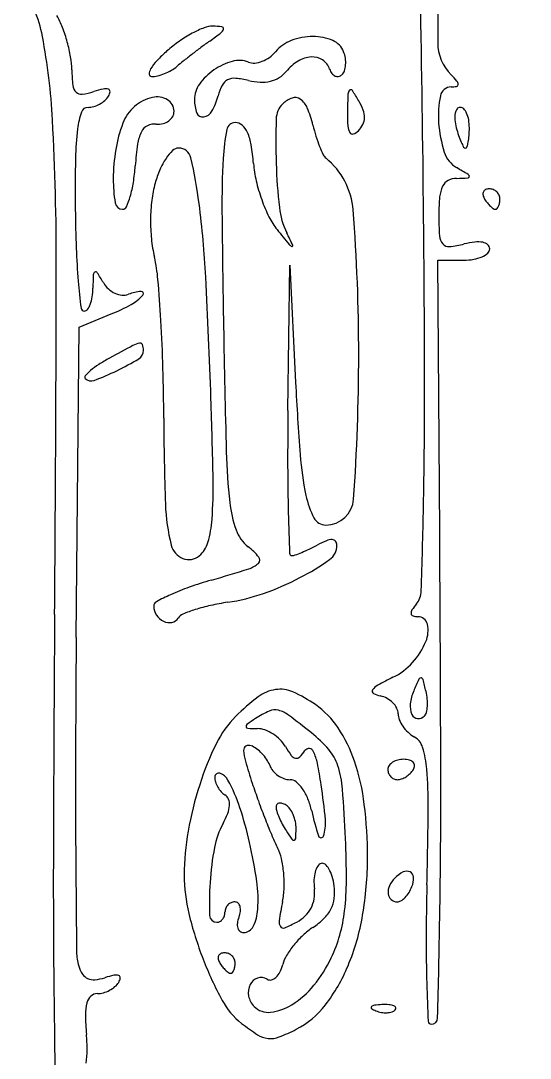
# Model space of a CAD drawing. Extents: x 0.12 to 1.64, y 0.04 to 1.72.
# Drawn here: x 0.35 to 0.6, y 0.613 to 1.122 of the extents above; entities that cross this region are included whole.
import ezdxf

# ---------------------------------------------------------------- set-up
doc = ezdxf.new("R2010")
doc.units = 0
doc.header["$MEASUREMENT"] = 0
for name, color, linetype in [('Outline', 30, 'Continuous'), ('Plate', 2, 'Continuous'), ('Silk', 7, 'Continuous')]:
    doc.layers.add(name, color=color, linetype=linetype)

msp = doc.modelspace()

# ---------------------------------------------------------------- linework, layer by layer
at = {"layer": 'Outline'}
for centre, radius, start, end in [((0.2975822828580754, 1.102983093667374), 0.0638887256654552, 10.6918206077578, 35.29456541679892), ((0.0545713343767955, 1.057101757069933), 0.3111930283569686, 3.085940329775573, 10.69179716193819), ((-0.9326213568793543, 1.003880032293071), 1.299819328663495, 359.8897408164612, 3.085950533716737), ((-28.92302987632573, 1.057748580782954), 29.29027968404193, 359.5567298862412, 359.889732722425), ((24.99030371564014, 0.6406204378658691), 24.62466754663424, 179.5566878247685, 179.8305615204749), ((5.218660163973703, 0.6990881017413693), 4.852937546408091, 179.8305333708461, 180.7431357234446), ((14.66410157426558, 0.8216050927515937), 14.29917350833189, 180.7431404741418, 180.9775947221216)]:
    msp.add_arc(centre, radius, start, end, dxfattribs=at)
at = {"layer": 'Plate'}
msp.add_arc((6.607259145544968, -28.04294600986088), 29.27313942595265, 101.7432457484103, 101.8828182500493, dxfattribs=at)
at = {"layer": 'Silk'}
for p, q in [((0.5554222150000001, 0.87125), (0.5545012950000002, 1.004999999999999)), ((0.5545012950000002, 1.004999999999999), (0.5672506450000001, 1.004999999999999)), ((0.4809371200000001, 0.93125), (0.4818742350000001, 1.002499999999999)), ((0.4818742350000001, 1.002499999999999), (0.4846871200000001, 0.945)), ((0.3783981750000001, 0.9721337949999997), (0.39419909, 0.978581235)), ((0.37698182, 0.8198168949999999), (0.3783981750000001, 0.9721337949999997))]:
    msp.add_line(p, q, dxfattribs=at)
for centre, radius, start, end in [((-0.7453588906333325, 1.098772876069264), 1.291783071650959, 1.010532630060596, 3.672374849074753), ((1.723305702498239, 1.110414427439603), 1.168822673694617, 177.3124413234695, 179.9341818257734), ((0.297582282858073, 1.102983093667396), 0.0638887256654552, 10.6918206077578, 35.29456541679892), ((0.3312557895662737, 1.104280911862122), 0.0417483341371769, 20.92299404278526, 29.75454593756372), ((-11.74483313720111, 0.9047659404876862), 12.29296811654253, 0.5021482337036771, 1.010475555968681), ((0.297257862327144, 1.09128271395961), 0.0781463039331681, 15.39915735615691, 20.92300489218873), ((0.4651759909706338, 1.058612591555307), 0.0656328285633194, 118.4340936678383, 125.0091571088321), ((0.4598536387556714, 1.068441917254627), 0.0544550346488159, 111.5752289329424, 118.4340063809949), ((0.4438248994785388, 1.108977104979805), 0.0108657936972977, 88.92465552692803, 111.5752697668875), ((0.3230179017621668, 1.279142478001703), 0.2050410925404726, 305.6422713176206, 307.6008225650713), ((0.4432555156739559, 1.078644998335283), 0.0412032440089391, 82.76289975254561, 88.92460710905998), ((0.4463155169129883, 1.119042011699945), 0.0029657075676359, 307.6008767932983, 348.2178370556823), ((0.4483320129040674, 1.118621395050149), 0.0009058108595273, 348.2180730155739, 82.76309047918068), ((0.0545713343767931, 1.057101757069955), 0.3111930283569686, 3.085940329775572, 10.6917971619382), ((0.2976927371683451, 1.09140251432283), 0.0776952293782961, 9.8661316498847, 15.39914117733105), ((0.4671246206543422, 1.055830583059965), 0.0690294046205013, 125.0091460062868, 131.3400939015911), ((0.6059260913976416, 0.8845959594346979), 0.2804524698021939, 125.6422894408792, 126.7233381909693), ((0.4891786103027683, 1.095348498095122), 0.0186709539163487, 110.7150181046038, 140.309761357942), ((0.4932234261931165, 1.084652567860121), 0.0301061390559855, 90.02044184557909, 110.7149405974316), ((0.4932215906664797, 1.089747220623465), 0.0250114859620246, 67.11721703044896, 90.0204009115889), ((0.499144664286705, 1.103780871079041), 0.0097790814827607, 20.99359588912125, 67.117197806818), ((0.5767315440623375, 1.111731538098496), 0.0222477587529559, 179.9341562496226, 224.9999891395606), ((0.4728234696704539, 1.049352753803534), 0.0776572173200764, 131.3400387617703, 136.4057648204591), ((0.6492924931067888, 0.825685837595693), 0.3535983715990548, 127.5759939827821, 128.4381768055215), ((0.6683466799221093, 0.8009228778053948), 0.3848436306396655, 126.7232858447424, 127.5760722911812), ((0.4627308333179735, 1.117298249699995), 0.0156987493548913, 305.4874329488176, 320.3097765867341), ((0.4938655131162327, 1.101755068830458), 0.0154335763170549, 8.629497625862353, 20.99360615677521), ((0.3351315210357515, 1.097913826824939), 0.039694443492074, 0.7206224738141144, 9.866130135557073), ((0.4334839485415598, 1.086807743402646), 0.023338949964426, 136.4057946828606, 148.8082936782209), ((0.4145404003002004, 1.114093325848745), 0.0183288203844542, 299.8915892905076, 310.569976471502), ((0.4946564120843542, 1.020521091534272), 0.1048553440962193, 128.4381444198158, 130.5699442991296), ((0.4616438474513373, 1.073774014219901), 0.0298892569258346, 105.5890018484971, 124.7638892148103), ((0.4569931226919266, 1.090443338271827), 0.0125833156010938, 69.00641200606736, 105.5889367051957), ((0.464003866131702, 1.108713058438912), 0.0069853634182461, 249.0064067691519, 275.0270835758816), ((0.4634304157546735, 1.115232630719519), 0.01353010696219, 275.0268988436654, 290.8944289320436), ((0.4625392899883666, 1.117566910966472), 0.0160287004470543, 290.8944652491928, 305.4874271431117), ((0.4987961061543438, 1.081982233413334), 0.0243739769977555, 121.7625237085527, 140.3098234152488), ((0.4931786512823959, 1.091055461062695), 0.0137025544489823, 93.220161161393, 121.7624234862194), ((0.4929129824024061, 1.095777389153897), 0.0089731586258114, 56.29723283348911, 93.22012710465263), ((0.4928621371562448, 1.095701181233492), 0.009064771321568, 19.65386594322156, 56.29715099530113), ((0.4976684982279413, 1.101663138547109), 0.0116126099849005, 341.3652553663041, 355.7224142706279), ((0.4947149149603878, 1.101884024312018), 0.0145744412830386, 355.7225449268092, 8.629310302889497), ((0.4553157588433391, 1.099425465101922), 0.0804993003870129, 180.7206033900654, 186.1947468156635), ((0.4177293888175026, 1.096345919680568), 0.0049220295158988, 148.8082182851817, 180.0871850220941), ((0.4139899412270171, 1.096340229137189), 0.0011825775955939, 180.0871680707039, 268.5991140456904), ((0.414234887154028, 1.106355722638514), 0.011201065933772, 268.5990241584041, 283.6224232714704), ((0.4109705428835876, 1.119825735986406), 0.0250609794655405, 283.6224774710861, 291.8509683751935), ((0.4103371375302883, 1.121405508044479), 0.0267630024062359, 291.8507913301865, 299.8915887486218), ((0.4617192501965657, 1.073665432008626), 0.0300214524993018, 124.7639481490544, 143.8960493233355), ((0.469526185687798, 1.10627409946481), 0.0136631496074561, 301.1752639744367, 320.309868632972), ((0.5090783181388308, 1.101492679744022), 0.0081545776979951, 199.6538125835248, 216.6531660207788), ((0.5057216164744373, 1.098994938376043), 0.0039705416076811, 216.6531814680565, 245.7708867118757), ((0.5052314398834491, 1.097905737697429), 0.0027761249263598, 245.7709810771184, 282.0116323666713), ((0.5050942466817313, 1.098550551855079), 0.0034353724310925, 282.0115816123994, 312.9089622157605), ((0.5042703186052142, 1.099436916602107), 0.0046455376842784, 312.909040983645, 341.3653278330457), ((0.5198002102857762, 1.054800218027041), 0.0582652959068738, 40.82748946822928, 44.99999461718255), ((0.3807154451524097, 1.09132819911579), 0.0054608267935609, 186.1947583440333, 225.2369579518013), ((0.4478270866902254, 1.083797263466478), 0.0128270866902253, 143.8961368645373, 179.9999931500995), ((0.4704776225819571, 1.079377510465647), 0.0246696220076764, 152.4991731590669, 165.3449395959766), ((0.4541035673941181, 1.087901606861484), 0.0062096679811924, 116.6956167698244, 152.4991932068641), ((0.4546837594098945, 1.086747796997588), 0.0075011400007073, 85.07568750527415, 116.6955942668791), ((0.4518994053887738, 1.054430639412499), 0.0399380218128414, 75.91075642319167, 85.07571357975917), ((0.4685311966723912, 1.12069716411276), 0.0283837812748449, 255.9107258860227, 267.3909805384896), ((0.4680694726121467, 1.110564838034489), 0.0182409404073346, 267.3910417294717, 283.3799092531968), ((0.4688075328374323, 1.107461903633929), 0.0150514365603199, 283.3799585864491, 301.1752437249026), ((0.5610000046080375, 1.084672038463187), 0.0053279615368146, 90.00004955386501, 168.6820363250964), ((0.5609999909460103, 1.103233823983829), 0.0132338239838339, 270.0000391992067, 281.8298092970461), ((0.5635100506390833, 1.091249998796566), 0.0009899493609174, 281.8297794550001, 6.9651709475e-05), ((0.5619867497355893, 1.091249998308527), 0.0025132502644113, 3.856131977e-05, 40.82747685591949), ((0.3794191474957666, 1.090021133041128), 0.0036199548973788, 225.2369396587716, 277.2769322426181), ((0.3757370683286449, 1.118856385673147), 0.0326893460390137, 277.2769276009777, 287.608831428635), ((0.4023650526739538, 1.034958933344487), 0.0553324243222906, 102.6206732951966, 107.6087436497189), ((0.3913538780686035, 1.08413673215148), 0.0049369695501528, 73.28919426120716, 102.6206513651434), ((0.3849689102150042, 1.090394744568748), 0.0092425107468901, 310.9837150262522, 328.2825320379148), ((0.39245348411582, 1.087799404852615), 0.0011127958126355, 354.2675426191299, 73.28912492000052), ((0.3885311537669201, 1.08819315269319), 0.0050548400447384, 328.2825786897524, 354.2675087054793), ((0.4190449150524814, 1.064987192408377), 0.0204482406099568, 103.1747365555261, 131.2816231551639), ((0.416658640232024, 1.075181368712528), 0.0099784966761827, 59.33165455560088, 103.1747697462519), ((0.415325009250971, 1.093800253005374), 0.0323376254228582, 331.0056698298845, 345.3450224259782), ((0.4844109019363785, 1.080334207463127), 0.0044726753094373, 54.93598443001478, 109.2473232661618), ((0.8621788206478544, 1.074121480459585), 0.352045475652053, 177.9942563218769, 179.4094440887017), ((0.5132485497207419, 1.086341417949419), 0.0029012921955284, 135.000037286666, 177.9943008295374), ((0.5118141133229556, 1.08777585003895), 0.0008726958338138, 34.01185154070559, 134.9999239527517), ((0.4396749809694104, 1.03909562264453), 0.0879003865758684, 30.16746559651434, 34.01188096206583), ((0.6048978518162161, 1.075886167393987), 0.0500963937179422, 168.6821460951511, 183.9725183366775), ((0.3827604687848939, 1.076541286811484), 0.0034587131885147, 89.99997987099736, 161.3501889454009), ((0.3827604835236058, 1.089755502656523), 0.0097555026565337, 269.9999205734895, 286.6616810853147), ((0.381287415521864, 1.094677435670234), 0.014893143547955, 286.6616981970187, 298.7970492190627), ((0.3813549724709258, 1.094554552243395), 0.0147529141719693, 298.7970170414653, 310.9835606732997), ((0.4191774723914211, 1.06483619649875), 0.020649166498718, 131.2816022515539, 159.183256458243), ((0.4183630586148171, 1.078055555508685), 0.006636941385183, 359.9999956085775, 59.33164103999131), ((0.4534639900752391, 1.083797279219083), 0.0184639900752445, 180.0000441233699, 200.8702486510924), ((0.4860854582241311, 1.073914520424243), 0.0109631728986428, 134.9999210954037, 178.2834600090455), ((0.4869565597906886, 1.073043468745773), 0.0121950612720735, 109.2473235047928, 135.000094803374), ((0.4813410051093209, 1.075960330506245), 0.0098163693653, 22.39410952383998, 54.93604811358906), ((0.4358788415919964, 1.05722769762182), 0.0589866840527028, 13.75199973594602, 22.39406366023542), ((0.4891907662468512, 1.067876839901367), 0.0306276054453434, 20.65500472851994, 30.16751326342212), ((0.5654680944458452, 1.078141266514526), 0.0018587334854808, 89.99982879222185, 144.8141661236357), ((0.5654680986716674, 1.07761934819717), 0.0023806518028304, 43.3056917204519, 89.9999680306653), ((0.419241320162852, 1.064228796632395), 0.0419613096161692, 161.3501763788987, 172.8836961970842), ((0.4186445020343939, 1.078654280057295), 0.0065122688912734, 305.5377703240489, 330.6535311132595), ((0.4197094107292936, 1.078055555941405), 0.0052905892707065, 330.6534277022941, 359.9999898047983), ((0.4390727674345876, 1.078310372358274), 0.003062255238162, 200.8703523818897, 278.9166637447699), ((0.4386724995822461, 1.080861550760062), 0.0056446428139062, 278.916701537202, 331.0056445567377), ((0.6126423359185305, 1.07669345960456), 0.102495736546318, 179.4093766268491, 183.2872432311447), ((0.5109166906464552, 1.074973414359472), 0.0076030433685505, 333.6490912504355, 359.4093304709975), ((0.5080931979158017, 1.075002513323856), 0.0104266860424228, 359.4093844026494, 20.6550119617283), ((0.57436288978027, 1.074891245356772), 0.0115334947294162, 169.1489505897165, 185.2714613616276), ((0.5684777146394246, 1.076019341084017), 0.0055411757786069, 144.814283291517, 169.1489832500873), ((0.5613660080653352, 1.073752971548825), 0.0080176736876031, 24.37953601880525, 43.30565309331985), ((0.5564073206428143, 1.071505738200956), 0.0134618116977945, 9.934521049107332, 24.37956751794333), ((-0.9326213568793567, 1.003880032293094), 1.299819328663495, 359.8897408164612, 3.085950533716736), ((0.5082506255335908, 1.053116365462234), 0.1316616026429644, 172.8836900611327, 179.1427287365235), ((0.4634457437006402, 1.048005381987999), 0.0680090246256238, 159.183200656435, 170.4965650195251), ((0.4149827103164702, 1.064975132536196), 0.0067047152947233, 117.0620059680129, 153.4132812347574), ((0.4156103919074121, 1.063746493216437), 0.0080844032150413, 85.46222738945637, 117.0618975652673), ((0.4171011967053391, 1.082530557999789), 0.0107587278605186, 265.4621956865645, 283.3889179399353), ((0.4177137056708329, 1.079957409360332), 0.0081136832195328, 283.3887502642098, 305.5376929806284), ((0.4550000007696241, 1.068313196402397), 0.0041868035976024, 90.00001053219015, 169.2293965660237), ((0.4550000031899771, 1.067301655902393), 0.0051983440976073, 48.81995816500162, 90.00003515970067), ((0.451599139306379, 1.063414168286864), 0.0103634612420269, 24.22643146126522, 48.819887591597), ((0.8271483578241767, 1.063693376859839), 0.3521791942976309, 178.283445646015, 181.8132740776013), ((0.581465930824928, 1.09285801691936), 0.0908970048682805, 193.7519995103497, 197.316655431166), ((0.517547256449361, 1.071231547090569), 0.0072439301195767, 183.2871836663981, 210.1674325761114), ((0.5072432294117112, 1.076793015540181), 0.0117024659986297, 315.0000174766718, 333.6490888843899), ((0.6165935887936539, 1.076698439900714), 0.061820303051748, 183.9725774696646, 197.6207765078291), ((0.5865583398455396, 1.076016464255779), 0.0237807442110402, 185.2714797529943, 194.6549485605823), ((0.6210708609931462, 1.08504175834576), 0.0594538440114603, 194.6550440776615, 198.508853300834), ((0.5478105699654034, 1.070000015908004), 0.0221894300346023, 359.9999589236173, 9.934549509954717), ((0.5168299360130597, 1.069999996182242), 0.0531700639869405, 355.8657599770198, 4.1139938827e-06), ((0.4264346433330212, 1.059243755420042), 0.0195107862559179, 153.4132914735617, 171.848337828577), ((0.5583938386986591, 1.048644872829066), 0.1094347426457383, 169.2294649190647, 176.7327592374612), ((0.4383171289380176, 1.057437599357434), 0.0249281849123597, 9.527169750049817, 24.22649540442165), ((0.5617707836099864, 1.086717471450874), 0.0702668055852149, 197.3167262556508, 201.6402111914152), ((0.5125377836035474, 1.06831977859973), 0.0014496903992044, 210.1675563323218, 289.0697526107297), ((0.5108583900617547, 1.073177872251797), 0.0065898690537326, 289.0697481564886, 314.9999242968034), ((0.5968286878459405, 1.076926343567133), 0.0338893585693299, 198.5089628896431, 204.379579221448), ((0.5421344068889581, 1.06817094017568), 0.0277995753794226, 349.1489692288612, 355.8657777543587), ((0.4837215860660473, 1.044611102390332), 0.0885670137688678, 170.4965537833231, 179.7775187030132), ((0.5600986044952967, 1.040097775276854), 0.1545390168939177, 171.8484101489585, 175.8616838317001), ((0.4272524549070046, 1.055765547428515), 0.0042344525714849, 89.99999874169036, 133.9054037956014), ((0.4272524609777899, 1.053838871911265), 0.0061611280887377, 13.03899894245921, 90.00005559081396), ((0.3644032922453984, 1.04503277110644), 0.0998757333616255, 4.287731213155583, 9.527090274678294), ((0.5543327533643457, 1.083766490622714), 0.0622647694828856, 201.6401973357508, 205.7029592057349), ((0.5926908343944547, 1.075051068495522), 0.0293463983253168, 204.3795090678191, 209.6928550465096), ((0.5680831550033063, 1.061019163151204), 0.0010191631512039, 209.692876662539, 269.999999814129), ((0.5680831571887027, 1.060784938816334), 0.0007849388163373, 269.999840237975, 342.4136341254962), ((0.5488281736630473, 1.066887825276074), 0.0209839391310391, 342.4139243275929, 349.1490517157918), ((1.462321154361404, 1.038839988700994), 1.085838938839545, 179.1427123009071, 180.4664592698819), ((0.4499240001741064, 1.035617574622889), 0.0347274509484402, 146.2091292086706, 156.7043321662233), ((0.4407100483383866, 1.041783680712597), 0.0236406221529882, 133.9054078915868, 146.2091871473432), ((0.2086224453673775, 1.003207210639363), 0.2305773682518796, 7.356923107037464, 13.03904153727504), ((0.8400189100429205, 1.032568238283084), 0.3915183100295416, 176.7327904877419, 180.5460456478839), ((0.5028585665572674, 1.058990372165663), 0.0051381736343059, 205.7030504119913, 230.9514975862464), ((0.4767925325891045, 1.026857130624422), 0.0362379467587085, 4.470275767187342, 50.95152461373814), ((0.5705491563498853, 1.062073925404155), 0.0135091637221134, 197.6208519153909, 239.7814607671747), ((0.3075031645158479, 1.058373726701981), 0.0987167168988727, 351.1029871463516, 355.8617489365831), ((0.4649392012605281, 1.029152254547342), 0.0510754363698724, 156.7042304782164, 164.5644199504621), ((0.5201648625551666, 1.056710984299875), 0.0563230100672404, 184.2877142271225, 193.1192661219009), ((0.7441253220226512, 1.061064878073547), 0.2691145599485599, 181.8132440381366, 186.4430298618066), ((0.3780539619343183, 0.7315796809227924), 0.3689576263504315, 58.7554468264693, 59.7814927908322), ((0.4686974130979786, 1.044669464117434), 0.0735427274475463, 179.7775359222619, 189.0436283164789), ((0.547873243317497, 1.063168775848532), 0.0847739755368995, 193.1192838294353, 199.6201523537579), ((0.5626537669575962, 1.038401925941421), 0.0064346759440108, 118.3597131264388, 153.7552651040134), ((0.5639076654498963, 1.03607896029048), 0.0090744545037256, 90.99554407578577, 118.3596338789991), ((0.5602696949138798, 1.245453245271082), 0.200331433762975, 270.995434520825, 272.5971692537229), ((0.5693164641381069, 1.046010423633086), 0.0006835358618945, 272.597368003776, 0.0001145781933784), ((0.5688143246584331, 1.046010423634489), 0.0011856753415677, 6.59859587415e-05, 58.75544418259111), ((0.3518467572528306, 1.051432045877502), 0.0538330767892413, 343.610482419011, 351.1030166558688), ((0.4701413303384045, 1.027715955830079), 0.0564722040082254, 164.5645006518447, 173.1742955120315), ((0.5702584180574527, 1.034652579336208), 0.014913373857988, 153.7552085103259, 174.5488146967788), ((0.5788298601533556, 1.037668310161175), 0.0021386834326803, 114.8764573836082, 156.2033906280106), ((0.579704919851528, 1.035781124090271), 0.0042188759097309, 90.00006588770997, 114.8764503505786), ((0.579704914360952, 1.034442648099477), 0.0055573519005222, 68.67166082343103, 89.99999341147257), ((0.579790267967521, 1.034661283750169), 0.0053226461576369, 46.64178984996079, 68.67152571873847), ((0.3666300110954184, 1.047084045330922), 0.038423673720746, 335.6474995601913, 343.6104696712769), ((0.4997631819589545, 1.024170292962414), 0.0863055045061755, 173.1743007575585, 179.4399807822121), ((0.5430532722921037, 1.061450474453623), 0.0796568786681792, 199.6201005811739, 206.2460004849428), ((0.6462074131547715, 1.027404781330721), 0.0912074131547809, 174.5487878317002, 180.0000259636349), ((0.5792435378680199, 1.037485884824125), 0.002590798744528, 156.2033710573442, 192.8316898867539), ((0.5828522170754268, 1.038307844122661), 0.0062919043510149, 192.8315857788427, 211.7174128665362), ((0.5943748565471366, 1.045429263466849), 0.0198375986436721, 211.7175445934689, 218.4776312935022), ((0.5799671109069701, 1.034848576048694), 0.0050650576675216, 23.9883535374977, 46.64169119576317), ((0.5803074078098442, 1.03499999780984), 0.0046925921901563, 2.67414852349e-05, 23.98841271994887), ((0.5735901280530113, 1.035000008929265), 0.0114098719469924, 350.3417122088596, 359.9999551608272), ((1.009753948265881, 1.035155968214055), 0.6332567385271756, 180.4665066536765, 182.2016188887226), ((0.3997125122658787, 1.03368947647492), 0.0036894764749225, 189.0436373031463, 269.9999648120029), ((0.3997125122804869, 1.032110210426915), 0.0021102104269168, 269.9999380809261, 335.647600466428), ((-0.0334693135954233, 0.9719498386791086), 0.4746786649701562, 2.99039202339157, 7.356947900379052), ((7.168461510818977, 1.092875876628874), 6.720248258649396, 180.5459935666353, 181.0263606786216), ((0.514556896615173, 1.035140041678938), 0.0380869445296372, 186.4430015831741, 206.0377138127525), ((-0.3897141328118919, 0.9591143508041142), 0.9053886157466164, 359.9589004333609, 4.470245706003598), ((0.59091903228425, 1.042682546582714), 0.0154231705972853, 218.4775373844713, 226.6417101665234), ((0.588446028573621, 1.040063651408535), 0.0118211768043098, 226.6418743270548, 235.4471091646519), ((0.5827950847653958, 1.031857718658927), 0.001857718658929, 235.4471657663113, 270.0000072356662), ((0.5827950849269437, 1.031140904871368), 0.0011409048713681, 270.0000036688612, 317.6482663976818), ((0.5806392061185305, 1.033106169161324), 0.0040581085265729, 317.6482218256051, 336.2032628146474), ((0.5780756949604725, 1.034236632713021), 0.0068598110980805, 336.2033026224736, 350.3417515764412), ((0.5027271002709537, 1.024141342184305), 0.0892695642065477, 179.4399936266848, 185.6154420108625), ((0.5016651878652584, 1.041043727652859), 0.0335113604945352, 206.2460099372859, 218.8996292714294), ((0.7260350048884794, 1.027404739704021), 0.1710350048884794, 179.9999999008489, 183.525016626989), ((1.361305517116739, 1.734675805393485), 1.138095877381473, 218.8995884732979, 219.3758303071274), ((0.4830152327097184, 1.022203284040517), 0.0694626514709914, 185.615500465604, 193.0688860422345), ((0.1706224371954736, 0.8671113885229601), 0.3446982963793353, 24.89849528546989, 26.03775518134647), ((0.5618976909267249, 1.017293733091076), 0.0065865622406194, 183.5249961183633, 220.845896364667), ((0.5773724270915969, 0.9736119916852668), 0.0405547825594438, 96.61465047880839, 104.0893274861707), ((0.5741922882263752, 1.001035613210697), 0.0129473867972259, 79.11047792687685, 96.6146007419922), ((0.575648576842712, 1.008605418603067), 0.0052387727705516, 49.23392778964853, 79.11057962398806), ((0.6987615022383312, 1.023200333876403), 0.3220345692036373, 182.201670515791, 185.0796008322231), ((0.4837648140302595, 1.014475481689719), 0.0028574919150022, 219.3758562312988, 251.6172326523284), ((0.4829717894245855, 1.012089160787655), 0.0003428516876918, 251.6169736182756, 24.89841058496509), ((-8.644789862965064, 0.9319377434067329), 9.19280576450268, 0.0346035173419521, 0.5021364296077678), ((0.5598300516694934, 1.01550609700697), 0.0038532904160079, 220.8458351397863, 275.7626974853415), ((0.5551041020200499, 1.062335823108965), 0.0509208784875964, 275.7626534343194, 284.0893356930123), ((0.572100857815579, 1.016184191069295), 0.0104200367500177, 293.4942574290168, 311.8500607834843), ((0.5771544093850319, 1.010542041586353), 0.0028455906149688, 311.8499079607562, 359.9999680588607), ((0.5773182188771862, 1.010542039826575), 0.0026817811228138, 3.7051733725e-06, 49.23385689994304), ((0.3398643890232456, 0.988972991421264), 0.0774945409209102, 4.887305870632483, 13.068874428705), ((0.5672506471965875, 1.034525101444754), 0.0295251014447555, 269.9999957373496, 279.5161648860973), ((0.569210654169341, 1.022833069584001), 0.0176699238263724, 279.5160349148996, 293.4942019372877), ((-28.92302987632573, 1.057748580782976), 29.29027968404193, 359.5567298862412, 359.889732722425), ((0.3868213624154707, 0.997805031543104), 0.0014827941414662, 117.8151604084729, 177.521856904732), ((0.3865514418918806, 0.9983166534864109), 0.0009043357575456, 32.77968219550305, 117.8151692029363), ((0.2793324674343056, 0.9292724660001647), 0.1284308361775367, 30.24229801293886, 32.77970981298958), ((0.9142074465994552, 1.042351065274517), 0.5383299816717227, 185.0796016191921, 186.4952477347701), ((0.6078307187656172, 0.9882406454326428), 0.2226990075526298, 177.5220167649274, 179.22573268007), ((0.4016708698008475, 1.000596070778265), 0.0131803967531211, 210.2422752149789, 227.3656145967807), ((-0.32559189465819, 0.9320724646417319), 0.745379063453696, 3.336624031306068, 4.887253346376624), ((-2.774506685249721, 0.828756842353599), 3.219453720781007, 1.927946154402368, 2.990431477916069), ((0.3534087329975282, 0.9916790531037374), 0.0317462114818776, 351.416706026801, 359.2256184494901), ((0.4012224898992225, 1.00010907181326), 0.0125184205240695, 227.3656876692916, 245.1637064550038), ((0.4004602915329099, 0.9984622828462608), 0.010703796526827, 245.1637492287361, 264.5122710280451), ((0.4001099401102137, 0.9948156322495595), 0.0070403546078481, 264.5123288287329, 290.9935271487034), ((0.4104527066193881, 0.9678627670751383), 0.0218288289651938, 94.220351102957, 110.993586908651), ((0.4089238210964354, 0.9885814750046206), 0.0010537874680154, 318.8833156467098, 94.22036819254973), ((0.3738615633804559, 0.9870275334753698), 0.0106678086511597, 324.2826536450908, 339.5750793659372), ((0.3667973019184676, 0.9896581888804598), 0.0182059873346015, 339.5751324190102, 351.4167882831571), ((0.3592119846012612, 1.064325134034162), 0.0926073094618519, 292.1975186948552, 298.9024199135439), ((0.3936856248907931, 1.001882520450295), 0.0212805131928897, 298.9023618636937, 318.8831056623423), ((0.380962640773163, 0.9816402941719676), 0.0016402941719678, 186.4951695710259, 269.9999729932728), ((0.3809626430303184, 0.9819216380357588), 0.0019216380357611, 269.9999096476801, 324.2824462384584), ((-0.400622481302106, 0.9276979154294259), 0.8205370677706545, 1.687693284610165, 3.336637365196672), ((8.240446057549052, 1.112070544060004), 7.792404638845574, 181.0262853539834, 181.4791506058398), ((1.063817192927257, -0.2803517746055621), 1.407265315442735, 117.9217700729005, 118.4546198622448), ((0.4110534385166292, 0.9513724846161776), 0.0132620264123249, 103.1315972067773, 117.9217607111345), ((0.4083211262312596, 0.9630846300422803), 0.0012353942608475, 21.99490407282568, 103.1315491036593), ((0.402671348895945, 0.9608025706612155), 0.0073286511040563, 3.39208445356e-05, 21.99480017653627), ((0.4050842225133215, 0.9608025756190958), 0.0049157774866786, 301.5492355394585, 359.9999927841377), ((-0.501767164851527, 0.959194100911257), 1.017441676164454, 355.9729266065654, 359.9589358037255), ((0.4091636781945926, 0.9207797662324196), 0.0391996489798918, 122.6254775755091, 130.0140723093145), ((0.4334311272629491, 0.8828712632514362), 0.0842103552899722, 118.4546863497284, 122.6255877483442), ((0.3428991252956606, 1.062084398379747), 0.123764395222385, 295.8990790853757, 301.5491314866807), ((0.3821103643134572, 0.9476200424303495), 0.0009878789038527, 138.6215278847888, 225.0001278279327), ((0.3994680303652161, 0.9323287527355975), 0.0241203692862822, 130.0139580050563, 138.6214642661514), ((0.3419517508728325, 1.064035862839258), 0.1259336651022232, 290.3605040046503, 295.8990107184568), ((-0.5104098506387219, 0.9244629289857776), 0.9303720877010841, 0.1870344806600307, 1.687704090189775), ((0.3843309879795464, 0.9498406551513454), 0.0041283072700139, 224.9999231758822, 290.3604618185068), ((1.794838649429325, 1.009091532515469), 1.311718245129716, 182.8006296646545, 184.3556132590743), ((-2.404000427108205, 0.8412298192951784), 2.848737572664358, 1.130828345212292, 1.927924015790319), ((-1.938036092587079, 0.9359865125621103), 2.486050772034284, 358.7977544280854, 0.0346437070980205), ((1.811586050464337, 0.9320436134750864), 1.391636187804664, 180.1870678131669, 181.927680126781), ((2.316896189332701, 0.9071029449605632), 1.8361178569286, 179.2464730844947, 180.0990303509877), ((0.7417065777726514, 0.9184393193575983), 0.2911656187414291, 181.4790745495998, 186.3764305967397), ((0.6386764375290427, 0.9210304626755224), 0.1522072222207937, 184.3555538454365, 191.9424093692265), ((1.407866906869806, 0.9055329749380403), 0.927087218733159, 180.0991046937103, 181.5207093420496), ((0.2360411365973793, 0.8933424586487483), 0.2081817248791348, 355.7333568200748, 1.130767083965865), ((0.5119290701294096, 0.8927612984192794), 0.0599577819840294, 186.3763823195977, 199.6536708913514), ((0.532261709681283, 0.8985230855958642), 0.0434383097231564, 191.9424099930157, 207.4223764150913), ((0.4994925042052471, 0.8887037553413746), 0.0137037553413759, 270.0000242280228, 355.9729464079932), ((0.514098476557975, 0.8883740716976385), 0.0934139289751625, 181.9277306039851, 194.4396842937484), ((-3.633113807727923, 0.9715573426069056), 4.181501669086043, 358.2339986604136, 358.7977879935484), ((0.3860517295782913, 0.8821510095738652), 0.0577542455448802, 344.2130168454016, 355.7332776399726), ((3.696606435261997, 0.9662998927770129), 3.216633297569968, 181.5208221028593, 181.8742221907955), ((0.499492504246861, 0.8815209000207804), 0.0065209000207831, 207.4223514348551, 270.0000505498618), ((0.4728159450989492, 0.8787924146269482), 0.0184250688045398, 199.6535875360871, 231.6248569431827), ((-26.53162032474743, 0.6847634263672857), 27.08768448561508, 0.1421283811004585, 0.3944588921176735), ((0.4289589276575903, 0.8700200343617437), 0.0131651414205218, 309.6901510417576, 344.2129741583122), ((0.5191020002360816, 0.8207551590086501), 0.0503822743971779, 112.5594520734116, 118.1549917184155), ((0.502623107710993, 0.8604222608882134), 0.0074284285812669, 89.56461551520535, 112.5594640911634), ((0.5026634597627418, 0.865732768419811), 0.0021177677437428, 38.28030180247893, 89.56454240747108), ((0.5018647576813742, 0.8651024276423), 0.0031352423186269, 359.9999517126204, 38.28043979549741), ((0.4328429797469875, 0.8674512104607551), 0.0095078988918718, 194.4397106873418, 248.3255518380643), ((0.4390264963607765, 0.8361227817101498), 0.036003089526278, 39.97675412332228, 51.62480124728539), ((0.4828287068556671, 0.86113537928442), 0.0011353792844215, 181.8742787649705, 269.9999063556155), ((0.4606114844038216, 0.9268612292016428), 0.0707208923534013, 289.7105789940817, 292.4931836740823), ((0.458675477230185, 0.93153690047775), 0.0757815272597093, 292.4931364352677, 295.599065073944), ((0.4489560930588337, 0.9518237407348527), 0.0982764670526225, 295.5990471646198, 298.1550205051015), ((0.4963526741327388, 0.8651024232791971), 0.0086473258672613, 305.3089932688191, 1.14017592891e-05), ((0.4322756206633965, 0.866023660037796), 0.0079717359643813, 248.325585888016, 309.6901542938828), ((0.4579391236391198, 0.865505748697258), 0.0125938611703914, 287.2978008443471, 312.2534550519349), ((0.4649144379175472, 0.8578274540843898), 0.0022202784987771, 312.2535043330807, 39.97670632402229), ((0.482828712312138, 0.8648469811360934), 0.0048469811360989, 269.9999135637981, 289.7106518108951), ((0.4282162308240355, 0.9613028049362595), 0.1265332382475116, 297.5910006685169, 305.3090317592552), ((0.161693493072932, 1.816772709307976), 1.008922272879654, 286.2095944246659, 287.2977476922984), ((0.5005495787267985, 0.6511506504873151), 0.2049550812191962, 106.2095673109836, 109.3984445914883), ((0.4248522393280484, 0.9677400977485396), 0.1337965141980545, 289.2050174040823, 297.5909792121781), ((0.4703693233787404, 0.736674355767602), 0.1142598376942549, 114.3143277018746, 118.2421417382077), ((0.4706646363661456, 0.7360208243475831), 0.1149769939369551, 109.3984324380946, 114.31434381026), ((0.436974200509494, 0.9329401993933499), 0.0969458036430167, 278.5284947007868, 289.2050523936029), ((0.5358091702808665, 0.8430198639048762), 0.0105976088131791, 320.3098548364831, 358.2339152378442), ((0.4174709489641735, 0.8351554078933926), 0.0024709489641742, 118.2421092312403, 179.9999511524921), ((0.4228002415640491, 0.8351554204633819), 0.0078002415640561, 180.0000768575719, 213.6816807290312), ((0.4616240381688554, 0.7510152725247364), 0.0865332687488754, 102.479984293592, 107.6636806501702), ((0.4697853124374287, 0.714140589452085), 0.124300299998151, 98.52851183796786, 102.4799247608435), ((0.5667128704092647, 0.8173720637095835), 0.029562674259576, 140.3098073211022, 147.3448936694891), ((24.99030371564013, 0.6406204378658912), 24.62466754663424, 179.5566878247685, 179.8305615204749), ((0.4236740577918545, 0.8357377738238508), 0.0088503321489119, 213.6816481092028, 244.3233414500834), ((0.431227193817043, 0.8267864466060822), 0.0048600051083903, 112.4787601172677, 148.282560189419), ((0.4584315865199966, 0.7610402561252682), 0.0760122401054446, 107.6636290434421, 112.4787452877922), ((0.5441763942241498, 0.8318152964637064), 0.0027951616513434, 147.3448208912912, 187.0340142483712), ((0.5427208228761456, 0.8316357003696933), 0.0013285523965999, 187.0341341665542, 252.6638706957462), ((0.544735537632617, 0.8380898137283928), 0.0080898137283965, 252.6637570922535, 269.9999459422992), ((0.4227519436520455, 0.8338197896655167), 0.0067221973509539, 244.3234401384877, 280.5886760076681), ((0.4231314141847806, 0.8317899100829249), 0.0046571527981624, 280.5886262165625, 328.2825261231085), ((0.5447355320645274, 0.8252337263240775), 0.0047662736759229, 12.58778463084025, 90.0000248178578), ((0.5356684680867124, 0.8232090246972479), 0.014056648579848, 337.6390014004931, 12.58779369042414), ((9.2820666549786, 0.7370090578088059), 8.905469839153133, 179.4672254197664, 179.8469814988203), ((0.5157212190160588, 0.8314148054475435), 0.0356257835464758, 317.716942271228, 337.6390038041879), ((0.5184931520507474, 0.8288940420693943), 0.0318790702191173, 296.0639734098173, 317.7169373390901), ((0.6121120541134065, 0.6374893038123137), 0.1811943271130731, 116.0639388949606, 118.7168441739937), ((0.5462705158767142, 0.7987995663073217), 0.0011355006795846, 88.33921901590256, 155.0074953253272), ((0.5462745065867459, 0.7989372823354997), 0.000997726842526, 15.06790246999873, 88.33908938000847), ((0.5286044703594689, 0.7899126459218581), 0.0073944658810736, 118.7169099309249, 145.7038461446242), ((0.7591059870389271, 0.6995856834544555), 0.235959546159556, 155.0072823745454, 156.5370569677937), ((0.354060121950119, 0.7471889527153573), 0.2000561586652227, 13.34321634578346, 15.06801592813236), ((0.5304608689984748, 0.7058040995577273), 0.1063672442713349, 127.0972665915983, 135.0000337301838), ((0.4775673025170605, 0.7757488687794833), 0.0186745985328895, 98.465431099596, 127.0972708279216), ((0.4771081711235105, 0.7788337368547155), 0.0155557505599798, 66.15935969342533, 98.46544057615108), ((0.457117540284798, 0.7335959918752807), 0.065013600211508, 54.99158036203044, 66.15930598378804), ((0.5234764023224906, 0.793410272345813), 0.0011871740083302, 145.7038454901574, 239.8968307885531), ((0.5285666843945335, 0.8021903447257646), 0.0113360972305321, 239.8968165102945, 258.2077590887557), ((0.5236906585522095, 0.7788343461831261), 0.0125234563264555, 61.87520749591287, 78.20773943871905), ((0.5238858539138588, 0.7791994893507768), 0.0121094143459402, 45.1257795062769, 61.87530752888342), ((0.5626232376068261, 0.7848677373261801), 0.0217668769643304, 156.5370196393419, 173.6806425324933), ((0.5223029522321305, 0.7870939092076868), 0.0271456167831465, 5.389129503475565, 13.34317224679904), ((0.5265879095853344, 0.7874980819453575), 0.0228416401199757, 356.335973896428, 5.389266281852632), ((0.4745355344028423, 0.7775014356204446), 0.0067664531221306, 75.68389148166153, 114.1448627355162), ((0.4697689346733953, 0.7516584963027162), 0.0429611208460744, 33.55185357762902, 54.99151105770163), ((0.5252148218999997, 0.7805342892500003), 0.0102258414965374, 26.83015697318389, 45.12584201278738), ((0.5288675303232683, 0.7823818319504511), 0.006132469676732, 359.999981776898, 26.83004743852527), ((0.551389336778393, 0.7861118396806293), 0.0104642967947414, 173.6807860009372, 203.3248866847069), ((0.5318241909492195, 0.7871627996523094), 0.0175946355710435, 346.417522270018, 356.3358713615792), ((0.4902876197506691, 0.7459772933667275), 0.0495537295416358, 135.0000270761851, 153.9145352915821), ((0.5313760823731544, 0.6772901929021887), 0.1222910004263495, 122.8725139524843, 125.2502034927299), ((0.4924690718357534, 0.7374946144197999), 0.0506088698830478, 114.1448779650708, 122.8725333457397), ((0.4726766461128947, 0.7702173319632492), 0.0142840080280296, 53.28948578844639, 75.68384315333701), ((0.232392696568674, 0.4479762201235321), 0.4162488206276544, 51.3370307712708, 53.28939452500609), ((0.5428504229651824, 0.7823818351922414), 0.0078504229651841, 180.0000378952219, 202.1530674907818), ((0.550724934195139, 0.7855878479714196), 0.0163525665214264, 202.1530876052712, 214.9495052522036), ((0.5447680863903841, 0.7832568689266078), 0.0032537618141019, 203.3248899124755, 265.1630025193021), ((0.5448611061437406, 0.784356200607455), 0.0043570219008329, 265.1631154782219, 314.9999837163211), ((0.5453135598325165, 0.7839037429802178), 0.0037171529729078, 315.0000238395878, 346.4175424633097), ((0.4614545232367476, 0.776226172898905), 0.0011408763241655, 125.2504276393655, 191.4986543259359), ((0.4612729991034373, 0.7761892402805008), 0.0009556331616983, 191.4983279036911, 266.7174753500013), ((0.4668943754649401, 0.8742067571327033), 0.0991342127097279, 266.7176390244291, 269.4839740876493), ((0.4659054952507688, 0.7644102516798045), 0.010666745818638, 69.5351397210041, 89.48404075518621), ((0.4626005284814009, 0.7555540603273496), 0.0201195195183117, 57.12817214482818, 69.5352413872106), ((0.4465320622478279, 0.7362481294346966), 0.0708435821278233, 18.81073032640163, 33.55182370899667), ((0.552471096140398, 0.7868081963220023), 0.0184829025594951, 214.9494152435209, 227.0609978558243), ((0.4617136191732305, 0.7541816133377228), 0.0217535999509089, 45.14505591537545, 57.12819319879077), ((0.4653010479376331, 0.7577872272808959), 0.0166673344204391, 30.51380956908652, 45.14511792441252), ((0.4521504904496834, 0.7226425658973393), 0.064488832180826, 40.78433037013652, 51.3369370796828), ((0.5505563098424417, 0.7847504576825762), 0.0156720850849855, 227.0610128550774, 240.7674456932082), ((0.53859804033789, 0.7633821915427313), 0.0088147074237709, 16.45659290245963, 60.76738381291886), ((0.584228852505355, 0.6999854593643434), 0.1541491596825951, 153.9145197108406, 162.032684790086), ((0.4615165571375421, 0.7644475256793503), 0.0023392515803162, 120.8004293423174, 181.6281769470206), ((0.4802645237798301, 0.7649804020558238), 0.0210947897078361, 181.6280983348423, 196.3173813294078), ((0.4618077950449978, 0.7639589786780788), 0.0029080201546858, 69.0063578900476, 120.8004375146702), ((0.458902206652183, 0.7563871363607403), 0.0110182137397421, 53.27206257329034, 69.00638491955286), ((0.4528535863468425, 0.7482804733215213), 0.0211327475020437, 43.60775408651982, 53.27217399267108), ((0.5213251251767327, 0.7908059616267853), 0.04836292044838, 210.513646262097, 216.6923008796766), ((0.4728557526312068, 0.7750610869431291), 0.0196483933373604, 314.9975883825318, 326.6319199672578), ((0.4911298949121658, 0.7630261139641675), 0.0022327595278132, 81.97525121607207, 146.6319639801295), ((0.4910669128665746, 0.7625793729556688), 0.0026839183321619, 25.4919685597818, 81.9752533477993), ((0.4836924624243965, 0.7498538698378967), 0.0228312871476119, 17.88785081747461, 40.78422762072633), ((0.494859332626679, 0.7504622007013797), 0.0544217322728797, 4.909845487426822, 16.45662425195633), ((5.426111438266889, 0.7473092899305147), 5.049500865203848, 179.8470064393931, 180.4277552175136), ((0.7658019867004427, 0.8485722268684096), 0.3186166139604448, 196.3175178513065, 198.3413813565358), ((0.4522423983336677, 0.747698289835042), 0.0219768377812067, 34.0899820283402, 43.60775269411795), ((0.4585554810250902, 0.7519709644271946), 0.0143537963121388, 20.99358672020736, 34.08996253857488), ((0.4854027029289825, 0.7640377248258643), 0.0035638253506467, 216.6923441406436, 258.2616703599725), ((0.4851404097853177, 0.7627753937934224), 0.0022745320059586, 258.2615752438188, 314.9976206796158), ((0.4714156850113058, 0.753209571950158), 0.0244546309319482, 11.39650029975885, 25.4920260989944), ((0.4145278365213989, 0.7253462073910933), 0.1046536748308343, 6.884559499232286, 18.81078531762967), ((0.5369316977849984, 0.7512944369466915), 0.0085975945354475, 104.2558552908309, 122.6772393741643), ((0.5377950933321018, 0.7478962488247496), 0.0121037511752533, 90.00003944184348, 104.2558370493104), ((0.5377950767498068, 0.7494333992963133), 0.01056660070369, 74.86884921702689, 89.99995526458581), ((0.5395257001481748, 0.7558335184409195), 0.003936624654558, 43.25845923466576, 74.86892231796415), ((0.4810865729656829, 0.7606169697776762), 0.0097792414692237, 200.99371223279, 219.518926283263), ((0.4835166433570011, 0.7626215284425112), 0.0129293998061058, 219.5189764290085, 234.5453421358465), ((0.2866777918305099, 0.715971591802458), 0.2129082229443042, 8.528431084876072, 11.39650807581984), ((0.4576711254053756, 0.7414553089195411), 0.0501743997311632, 4.471224286457661, 17.88784094637772), ((0.5333297874124862, 0.7550000032231478), 0.0033297874124876, 145.0629057944392, 180.0000554608244), ((0.5352657533570788, 0.7550000041378695), 0.0052657533570802, 180.0000450234643, 201.2518074870492), ((0.5355494258923263, 0.7534494401187227), 0.0060373769164382, 122.6772950063457, 145.063026269666), ((0.5339006552492622, 0.7603146939456629), 0.0101091395221407, 314.3630088486391, 328.2824937261967), ((0.5406583444720318, 0.7568993193008967), 0.0023813707725522, 359.9740320201143, 43.25845535436414), ((0.5394259467374872, 0.7568998737493624), 0.003613768631814, 328.2824669216518, 359.9740971390361), ((0.3519581415332579, 0.7381862476110185), 0.1978492381431844, 359.4364651007091, 4.909921369086553), ((0.4469300841666973, 0.7512950830768605), 0.0019300841666982, 72.52993069658434, 179.9999429103737), ((0.4530363348581573, 0.7512950874009894), 0.0080363348581576, 180.0000171180722, 197.4644937143965), ((0.4577497500002823, 0.752777981508766), 0.0129775145995157, 197.46437024783, 209.6611979626483), ((0.4454671435198555, 0.7466467535924864), 0.0068031901917588, 28.03135798080559, 72.5299532948208), ((0.3720756111676431, 0.7075722806221603), 0.089948433344416, 18.50944943226789, 28.0313382804229), ((0.4833210852233192, 0.7623468692752128), 0.0125922342068101, 234.5452435976083, 249.7685341645484), ((0.4819458084997826, 0.7586153211181657), 0.0086153211181696, 249.7685787266516, 269.999943472604), ((0.4819457995978995, 0.7452458877020967), 0.0047541122979034, 50.15626712648604, 89.99999515394786), ((0.4741140773113336, 0.7358605499873409), 0.0169778775931754, 34.69658056231095, 50.15624248046588), ((0.5350425528960896, 0.754913198659358), 0.0050262671635636, 201.2518132223691, 223.258387514322), ((0.5348549315952564, 0.7547366514745081), 0.0047686421240118, 223.2583970466005, 245.9262594940765), ((0.5347049134338812, 0.754400896382257), 0.0044008963822572, 245.9264055264272, 270.0000203894823), ((0.5347049169565855, 0.7557932916704906), 0.0057932916704909, 269.9999806493279, 290.489647971998), ((0.5326719355170888, 0.7612337593820808), 0.0116011916742944, 290.4896212004199, 302.677307510568), ((0.5320431876848232, 0.7622139574744168), 0.012765713952545, 302.6773827676473, 314.3629186058407), ((-2.975512763814895, 0.7431994072331967), 3.531504443298397, 359.0092467248918, 0.1420896511402098), ((0.6000864250095389, 0.6948427028920489), 0.1708198090333608, 162.0325833088592, 169.923447068676), ((0.4579119633991322, 0.7528703896485444), 0.0131642027095995, 209.6613068479433, 221.780888473433), ((0.4545977804137391, 0.7499091568457592), 0.0087198007731226, 221.7808892464289, 238.2826039461478), ((0.7697893808918029, 0.8498941806805337), 0.3228174322516974, 198.3413903962582, 199.9894177918011), ((0.4671672967338187, 0.7310509415608589), 0.0254271434552132, 21.97381074898756, 34.69665994026498), ((0.1868616328778537, 0.7010031122856611), 0.3138404822426883, 5.351507697210132, 8.528469754076921), ((-0.2349340734514266, 0.6872961688917752), 0.7448938927152144, 2.600208531466742, 4.471217939833583), ((0.4477588467536994, 0.7388435063874468), 0.0042886439329917, 21.62383257173443, 58.28253026993547), ((0.4452826952280911, 0.7378619213605094), 0.0069522571824612, 356.0857376556961, 21.62395253296915), ((0.8389305975233353, 0.8750445971561983), 0.3963908736964919, 199.9893542721798, 201.4022502950681), ((0.4768013387002429, 0.7368953376270344), 0.0016286467125901, 100.9762851194053, 145.3217283871919), ((0.4770941446412765, 0.7353856694551537), 0.0031664481654061, 71.68323678264741, 100.9763666212392), ((0.475249535873494, 0.7298135716278342), 0.0090359332964368, 58.28257876990914, 71.68320746302976), ((0.456345025563502, 0.7266842809766306), 0.0370971596479622, 12.38753643987573, 21.97371389130631), ((0.4131475681492735, 0.7480432241446717), 0.04090466893409, 331.3745790810099, 338.9868459695228), ((0.438432224670435, 0.7383306926292375), 0.0138187477972443, 338.9868475677134, 356.0855728894396), ((0.2947797154642147, 0.6816950894456691), 0.1714609140805967, 12.63407740040212, 18.50950341784849), ((0.4772481692904892, 0.7365861967895481), 0.0021719934101443, 145.3219170970985, 181.0845671517613), ((0.4821057881402161, 0.7366781379050341), 0.0070304822758106, 181.0843957427821, 198.1158862028753), ((0.5105625642565791, 0.7459879672485521), 0.0369714413343012, 198.1158676385896, 203.0959203769888), ((0.4765567846702558, 0.7319287693200676), 0.0065493773059739, 35.17669604307457, 58.28248532595075), ((0.4691580121831959, 0.7267140259214542), 0.0156011938655725, 23.09593419330803, 35.17666319253966), ((0.6073711165641126, 0.7598552017201757), 0.117528808888709, 192.3875937151667, 198.5969364441666), ((0.3018340033536889, 0.711739327883186), 0.2181659966463402, 359.999970354087, 6.884622219118743), ((-2.093478233212294, 0.7622364394152293), 2.64340387352836, 358.6144488129891, 359.4365251316876), ((0.4843124322595848, 0.7092018779798523), 0.0401699143564533, 151.3745383063999, 169.2937436768368), ((0.8023323763879847, 0.8606999383133874), 0.357081854025513, 201.4022032915625, 202.8274747283386), ((0.5162261767780442, 0.7484032575077281), 0.0431285619136508, 203.0959587716041, 207.9809445663708), ((0.466799190454811, 0.725708084972386), 0.0181655567765361, 11.78513128120761, 23.0959807668327), ((0.4686870029693555, 0.7261019358318741), 0.0162370976535447, 359.481201107792, 11.78520888675579), ((0.481091148789727, 0.728564746533428), 0.0183228825702869, 340.1696822428566, 5.351561915994031), ((0.5532734832102837, 0.7031614515599719), 0.1232734832102944, 169.9233817607922, 180.000023964349), ((0.5161573124133473, 0.7483666792789186), 0.0430505858436356, 207.9809542400445, 212.8725833220367), ((0.5844583964827343, 0.7925063151445836), 0.1243730645282326, 212.8725948570373, 215.21545225803), ((0.3864482582523478, 0.7268466700357517), 0.0984792143679321, 356.7086425406103, 359.4811646444922), ((0.2163113586229806, 0.6641064496461487), 0.2518763558523767, 8.212739269086402, 12.63404977986007), ((0.5540319282372392, 0.7561836780828651), 0.0876811094009777, 202.8273368343893, 206.8740609071919), ((0.4837847725245683, 0.7214482171272087), 0.0011479378100305, 215.215496262484, 280.9763887836095), ((0.4838238480352416, 0.7212467715190214), 0.0009427373505584, 280.9761146153322, 356.7082937905583), ((0.4971576700857021, 0.7227708386281765), 0.0012435829544201, 198.5969018718584, 340.1696405739108), ((0.0687754996367654, 0.7010891324718683), 0.440871277389747, 359.9334911620693, 2.600145576183438), ((5.218660163973701, 0.6990881017413914), 4.852937546408091, 179.8305333708461, 180.7431357234447), ((0.5823700861925337, 0.6906623975866251), 0.1399647831026631, 169.2936613906707, 176.3690457543146), ((0.4554410316676675, 0.7062217796387406), 0.0228465169307823, 12.70294437852881, 26.87404166302854), ((12.98171545245891, 0.803719243771232), 12.60531545412585, 180.4277586438375, 180.6285230038974), ((0.4241874011270442, 0.6991767860423393), 0.0548843282908475, 5.340445476765528, 12.70294038471998), ((0.4980583394803761, 0.7060430350288105), 0.0029566867949792, 106.2795270632044, 149.2173789979487), ((0.4978147576686835, 0.7068771353378867), 0.002087747542454, 49.82174795892944, 106.2795980676674), ((0.4936052570562387, 0.7018920303319879), 0.0086124059492987, 30.07209524778839, 49.82173407175696), ((0.3519629814155021, 0.7117391312433452), 0.1680370185845188, 350.3138750365091, 2.85586049481e-05), ((0.5100148712033113, 0.7031613792566721), 0.0800148712033138, 179.9999851464468, 193.6687374923455), ((0.4200454812101821, 0.698789586964829), 0.059044307103666, 358.1508245602153, 5.340460568106308), ((0.5112305317504966, 0.700120045557368), 0.0175325711086853, 164.9379215528426, 177.7270281667913), ((0.505340046112801, 0.7017052453342493), 0.0114325154220163, 149.217317062647, 164.9379530772629), ((0.4866533301326282, 0.6978666455042997), 0.0166456500612442, 16.15790979024145, 30.07214286913515), ((0.5449399546887875, 0.6900600510021451), 0.0164142349530935, 116.909296722521, 135.0000140465746), ((0.5392499163194798, 0.7012712334461266), 0.0038417591254657, 63.8187886049235, 116.9093846998904), ((0.5396279938484301, 0.7020402311183345), 0.0029848460390041, 1.167725047041644, 63.81873592643628), ((0.607173722141485, 0.6890885823862813), 0.1648182989616648, 176.3690981596417, 181.9760901171246), ((0.4011150191385186, 0.6907790402170991), 0.0651577975146906, 356.1290112810354, 8.21271138802215), ((0.5196680836621126, 0.6997851756202432), 0.0259767655720653, 177.7270955155721, 187.2526449651196), ((0.4718987634936888, 0.6935918128001864), 0.0320070116985135, 7.627506401131276, 16.15788587154056), ((0.4797852027547771, 0.6946479358232571), 0.0240501706130925, 352.9971261373426, 7.627521491207295), ((0.3827570364426207, 0.7007246326817655), 0.1268895290108636, 353.1937978086336, 359.9335048990662), ((0.5378704183879961, 0.6947911489009898), 0.0077651932090374, 155.8841869979186, 185.5406829491444), ((0.5421039924737631, 0.6928959884486456), 0.0124035962402264, 134.9999376862971, 155.8842339817575), ((0.5304632252400512, 0.7018534492908757), 0.0121515177957544, 339.0063899725439, 1.167593283985574), ((1.82307818976117, 0.6675067102559558), 1.274297995670216, 178.6144753124152, 179.7926953423236), ((0.4381443848430901, 0.6982052435087125), 0.0409359728349444, 348.6900407940519, 358.1508426404858), ((0.477024510944857, 0.6943582215722923), 0.0170107456879566, 350.5015411297503, 7.252664879803757), ((0.534694630396569, 0.6944830766724498), 0.0045744976948149, 185.5406506650425, 226.5751687028052), ((0.5281897737404943, 0.7022622939828267), 0.0143786286545964, 315.6057463616625, 327.944717902552), ((0.5262779319146766, 0.7034594814657388), 0.0166343762104224, 327.9448064798165, 339.0064410496693), ((0.4550333246377678, 0.6850338956057153), 0.0050267706325554, 135.9133248921422, 158.1047250522518), ((0.4549349705567911, 0.68512917602015), 0.0048898331193251, 113.374258954303, 135.9134345001348), ((0.4548430708092488, 0.6853418162663923), 0.0046581837336096, 89.99994845365161, 113.374309810777), ((0.4548430754891812, 0.6875961944313695), 0.0024038055686305, 48.17841277039446, 90.00001165985184), ((0.4542890846010858, 0.6869770545541632), 0.0032346124605335, 14.68190475074513, 48.17846488840928), ((0.4514921081149454, 0.6862442143608988), 0.0061260017827839, 351.8128581067669, 14.68200619325664), ((0.7235065987570091, 0.6411325874437215), 0.2500775684310368, 168.6900239852277, 170.8875935511662), ((0.4789442979955178, 0.6940370070501054), 0.0150642716734584, 332.1523619347149, 350.5015615069995), ((0.4881143333194183, 0.6936248104967347), 0.0156584365016964, 332.8187928961621, 352.9971719374521), ((0.5344650505111295, 0.6942405223929135), 0.0042405223929158, 226.5752521053953, 270.0000606513337), ((0.5344650522092625, 0.6936636115868806), 0.0036636115868814, 270.0000436447691, 301.5974652804311), ((0.5306685188788256, 0.699835427813238), 0.0109096436638861, 301.5973893163172, 315.6056958714662), ((0.607007108678245, 0.7267496096394244), 0.1798342017108688, 193.6687781306491, 201.1301766264419), ((0.4459782072245657, 0.6835268648067016), 0.0035268648067021, 181.9761697122137, 269.99996386076), ((0.4448306610107752, 0.6846764823661498), 0.0051179296902776, 321.1882468805587, 341.9420746415556), ((0.4438384665697608, 0.6849999927330948), 0.0061615334302437, 341.9419200217187, 6.75745751459e-05), ((0.4551177102241525, 0.6849999974883171), 0.005117710224153, 158.1048973625016, 179.9999718802311), ((0.4683339251750509, 0.6780771495975682), 0.0123452646832508, 159.0064465941306, 172.7775054570639), ((0.4443869537480374, 0.6872664742478614), 0.0133043187062642, 339.0063065326412, 351.812776807354), ((0.4434692534332529, 0.6879131282523261), 0.0227067125570638, 334.1443236806416, 356.1290984295438), ((0.4765712019212547, 0.6963496198098169), 0.0183922388825312, 298.1549994278717, 314.0172835234539), ((0.4786614376147015, 0.694186442125532), 0.0153841792176059, 314.0172356776586, 332.1523651457907), ((0.4862260257880857, 0.6945945120528647), 0.0177811768156239, 314.1061284105148, 332.8187180189813), ((0.4303146781274629, 0.695048522595978), 0.0789943569334048, 344.3219578204992, 353.1937858035288), ((0.4043480477354461, 0.7027976867101806), 0.1148943370220543, 337.4348303807813, 350.3139522691498), ((0.4459782105138878, 0.6832490802551309), 0.0032490802551355, 269.9999027655611, 298.1697724154362), ((0.4455037387406664, 0.6841350911101998), 0.0042541368201519, 298.1697554851659, 321.1881997197743), ((0.4618476056317784, 0.6788991374270016), 0.0058070688152101, 172.7773859421354, 196.9813245987399), ((0.4590984314969789, 0.6803389394365992), 0.0053389394366002, 270.0000375932955, 334.1443574435157), ((0.4803633619775061, 0.6801318243488672), 0.0038265297107968, 170.8875787030981, 214.7384252617865), ((0.4786547609558757, 0.6789470398497727), 0.0017473395414288, 214.7385060154743, 292.4370569272154), ((0.4542347323401492, 0.7380858102940131), 0.0657296180820485, 292.4370792135201, 298.1549280995462), ((0.5129394237440466, 0.647297033560256), 0.0360803846192521, 123.2337910636496, 133.0091649676651), ((0.4730253812801499, 0.7082136072448061), 0.0367479047693868, 303.2338211430006, 314.1061263016259), ((-5.575932758905008, 0.7881737627525017), 6.132313325840742, 358.550846972284, 359.0092125972351), ((0.4594264751515098, 0.6781597866487542), 0.0032755648401429, 196.9813288595437, 231.1200809360088), ((0.4590984355690032, 0.6777529510566636), 0.0027529510566634, 231.1200809365528, 269.999988157624), ((0.5211405959269026, 0.6385052836126583), 0.0481034496323706, 133.0092547660146, 140.8886729291582), ((0.4389186693547581, 0.6926337244400292), 0.0700579194352186, 334.6142073425088, 344.3218655340733), ((0.5177071765086536, 0.6412967013091563), 0.0436784771287863, 140.888699579727, 149.0331875543689), ((1.191865525608107, 0.6697906903821754), 0.6430811993534685, 179.7927085994392, 181.758134836558), ((0.4027460453002982, 0.6657249570141985), 0.0255891546625195, 180.628466669281, 196.3043932183929), ((0.4492435378680198, 0.6624858848241252), 0.002590798744528, 156.2033710573442, 192.8316898867539), ((0.4488298601533557, 0.6626683101611754), 0.0021386834326804, 114.8764573836066, 156.2033906280079), ((0.449704919851528, 0.660781124090272), 0.0042188759097308, 90.00006588770997, 114.8764503505784), ((0.4497049143609519, 0.659442648099478), 0.0055573519005222, 68.67166082343103, 89.99999341147257), ((0.449790267967521, 0.6596612837501697), 0.005322646157637, 46.64178984996184, 68.67152571873974), ((0.4499671109069701, 0.6598485760486948), 0.0050650576675217, 23.98835353749737, 46.64169119576256), ((0.4950305945718239, 0.6549042978782733), 0.0172324178245045, 149.0331946010335, 165.3449764838943), ((0.4421473960156407, 0.6911015940688874), 0.0664841120362578, 320.8312733810597, 334.6142067524489), ((0.3924716708951245, 0.6627196758296096), 0.014884273326609, 196.3044350788993, 212.9974277089523), ((0.6022817711741454, 0.7249235637900444), 0.1747683100868993, 201.1302286216511, 208.4382338045442), ((0.4528522170754268, 0.6633078441226623), 0.0062919043510149, 192.8315857788427, 211.7174128665362), ((0.4643748565471367, 0.6704292634668505), 0.0198375986436721, 211.7175445934689, 218.4776312935022), ((0.4609190322842498, 0.6676825465827158), 0.0154231705972853, 218.4775373844713, 226.6417101665234), ((0.4480756949604725, 0.6592366327130232), 0.0068598110980806, 336.2033026224712, 350.3417515764389), ((0.4503074078098443, 0.6599999978098409), 0.0046925921901563, 2.67414834998e-05, 23.98841271994729), ((0.4435901280530112, 0.6600000089292654), 0.0114098719469924, 350.3417122088596, 359.9999551608272), ((0.4598676041449746, 0.6640996143242722), 0.0191130047249897, 333.4515085514121, 345.3450496094705), ((0.4317762434611617, 0.6913999318590324), 0.0851922371567028, 322.4205945572993, 337.4348656579122), ((0.3849952925720193, 0.6578649295364818), 0.0059699705271323, 212.997374321436, 246.0146355445518), ((0.3854654427299544, 0.6589216299288081), 0.0071265417052917, 246.0146339075382, 275.5311659009127), ((0.3838718741200581, 0.6753780624086491), 0.0236599512410627, 275.5310682449313, 287.6088261323431), ((0.4059749429288239, 0.6057376046942435), 0.0494039865219474, 102.2904480134823, 107.6088333086419), ((0.3964125183437126, 0.6496300112031094), 0.0044820173633562, 71.38454890268405, 102.2904810912321), ((0.3932813669580646, 0.6533475465015774), 0.0053484910242008, 328.2824202168827, 352.9504100416261), ((0.3974894395502566, 0.6528271623813101), 0.0011083643074879, 352.9504280719069, 71.3845999038355), ((0.4584460285736211, 0.6650636514085356), 0.0118211768043101, 226.6418743270562, 235.4471091646534), ((0.4527950847653959, 0.656857718658929), 0.0018577186589289, 235.447165766313, 270.0000072356662), ((0.4527950849269437, 0.6561409048713683), 0.001140904871368, 270.0000036688612, 317.6482663976818), ((0.4506392061185304, 0.6581061691613245), 0.0040581085265729, 317.6482218256073, 336.2032628146492), ((0.4678617788461987, 0.646850137537692), 0.0060914255293165, 107.7947016533912, 154.4973303172591), ((0.4677212793119505, 0.6472878947790885), 0.0056316739425862, 58.28247197006533, 107.7947431861101), ((0.4721513294603947, 0.6544558515423841), 0.0027947694636326, 238.2824725153964, 283.3110506598952), ((0.4716764028084012, 0.6564632212281408), 0.0048575560207101, 283.311001883564, 313.1072142192037), ((0.4686234907725174, 0.6597248432123947), 0.0093250441143437, 313.1070786216423, 333.4514571248192), ((0.3863099884564054, 0.6599414449612456), 0.0150570855627291, 297.8315707299596, 310.0606215862379), ((0.3903112318282122, 0.6551831738436203), 0.0088400852772854, 310.0606561979042, 328.2825562214197), ((0.4707188509571262, 0.6454872221212595), 0.009256926987125, 154.4973386434501, 190.3865622958546), ((0.4591517155765896, 0.6772486707038837), 0.0445512515413887, 302.226812741576, 320.8312603263876), ((2.140791907909759, 0.6989173068649004), 1.592454486746633, 181.758114651453, 182.4296192657508), ((0.3889005900761328, 0.6387252712555173), 0.0068882601696216, 133.068083335832, 164.9748463853981), ((0.3873457712236213, 0.6403886260330057), 0.0046113739669947, 90.00001520335096, 133.0679377325092), ((0.3873457641184613, 0.6558582351918463), 0.0108582351918479, 270.0000310351854, 285.7963966737442), ((0.3860527894263859, 0.6604285229389087), 0.0156078997742078, 285.7964816306306, 297.8317293198147), ((0.4806491989690488, 0.6590521171613866), 0.0364443060161038, 208.4381965958299, 231.8114239152613), ((0.4711700081131393, 0.645569928569942), 0.0097156024016829, 190.3866376240405, 224.9999602046981), ((0.40320204974654, 0.63488644939397), 0.0216959710659337, 164.9747770369085, 180.7515262965447), ((0.4712834706438568, 0.6456834086869653), 0.0098760750868401, 225.0000329949272, 276.4522445415657), ((0.4695855051957983, 0.6606972887757365), 0.0249856641607544, 276.4523016263563, 302.2267976363234), ((0.4652799441411755, 0.6656178243211479), 0.0429167711232055, 297.3444237170517, 322.4205564502993), ((0.5223128649704717, 0.6381834578581274), 0.0005939216923771, 134.9998518783722, 235.8097435654996), ((0.5236393869440186, 0.6368569406006525), 0.0024699037233852, 96.68835560302497, 135.000041740651), ((0.5281273813057616, 0.6467424207917553), 0.01094111680567, 235.8098361033047, 248.1903977755809), ((0.5291225318378748, 0.5900996146977647), 0.0495476309785929, 92.3587481226388, 96.6884187975396), ((0.5292141004486244, 0.649458033220748), 0.0138660970380103, 248.1903068149196, 259.9604185479498), ((0.5283416244823039, 0.6090565177884443), 0.0305746504250958, 85.831222423916, 92.35865471782995), ((0.5299804021348464, 0.6315403163932843), 0.0080312080992893, 68.1903144833613, 85.83114033297205), ((0.5309488745336672, 0.6396761291522509), 0.0038140806750105, 286.1716232012485, 314.9999608471465), ((0.5323598553730584, 0.6374864536097355), 0.0016266514784381, 21.15332075119212, 68.19037952607144), ((0.5329213032196121, 0.6377036939228615), 0.0010246406496204, 315.0001129864437, 21.15357570855836), ((14.66410157426558, 0.8216050927516159), 14.29917350833189, 180.7431404741419, 180.9775947221217), ((0.5160443968618568, 0.6363665899554694), 0.1345480251835924, 180.751503647288, 184.8461118821286), ((0.529052195511918, 0.6485436335800406), 0.0129374744499627, 259.960506627361, 272.3586638789047), ((0.5291639149411888, 0.6458312996014091), 0.0102228406178385, 272.3586686422836, 286.1717446637838), ((0.5512439834945578, 0.6331691416913802), 0.0031762523896632, 270.1085305993072, 358.550848431571), ((0.5175817386423188, 0.7060042002042782), 0.0961813178997231, 231.8114005566769, 237.5413885728316), ((0.4466741595650915, 0.701597652355189), 0.0834226132332487, 291.0083572178357, 297.3443432921643), ((0.551247199663287, 0.6314724620712937), 0.0014795697213521, 182.4296166359711, 270.1084420479529), ((0.2878008997260239, 0.6170154747745739), 0.0945143236289965, 0.1924851424569387, 4.846096234743351), ((0.472493787140597, 0.6351173120112501), 0.012170162162464, 237.54130483339, 263.8180542718149), ((0.4724301988454699, 0.6345301347291546), 0.0115795517733517, 263.8179934206866, 291.008326218031), ((0.3342158487182616, 0.6171714847397637), 0.0480991124472169, 352.4780234596862, 0.192391775623116)]:
    msp.add_arc(centre, radius, start, end, dxfattribs=at)

doc.saveas('drawing.dxf')
